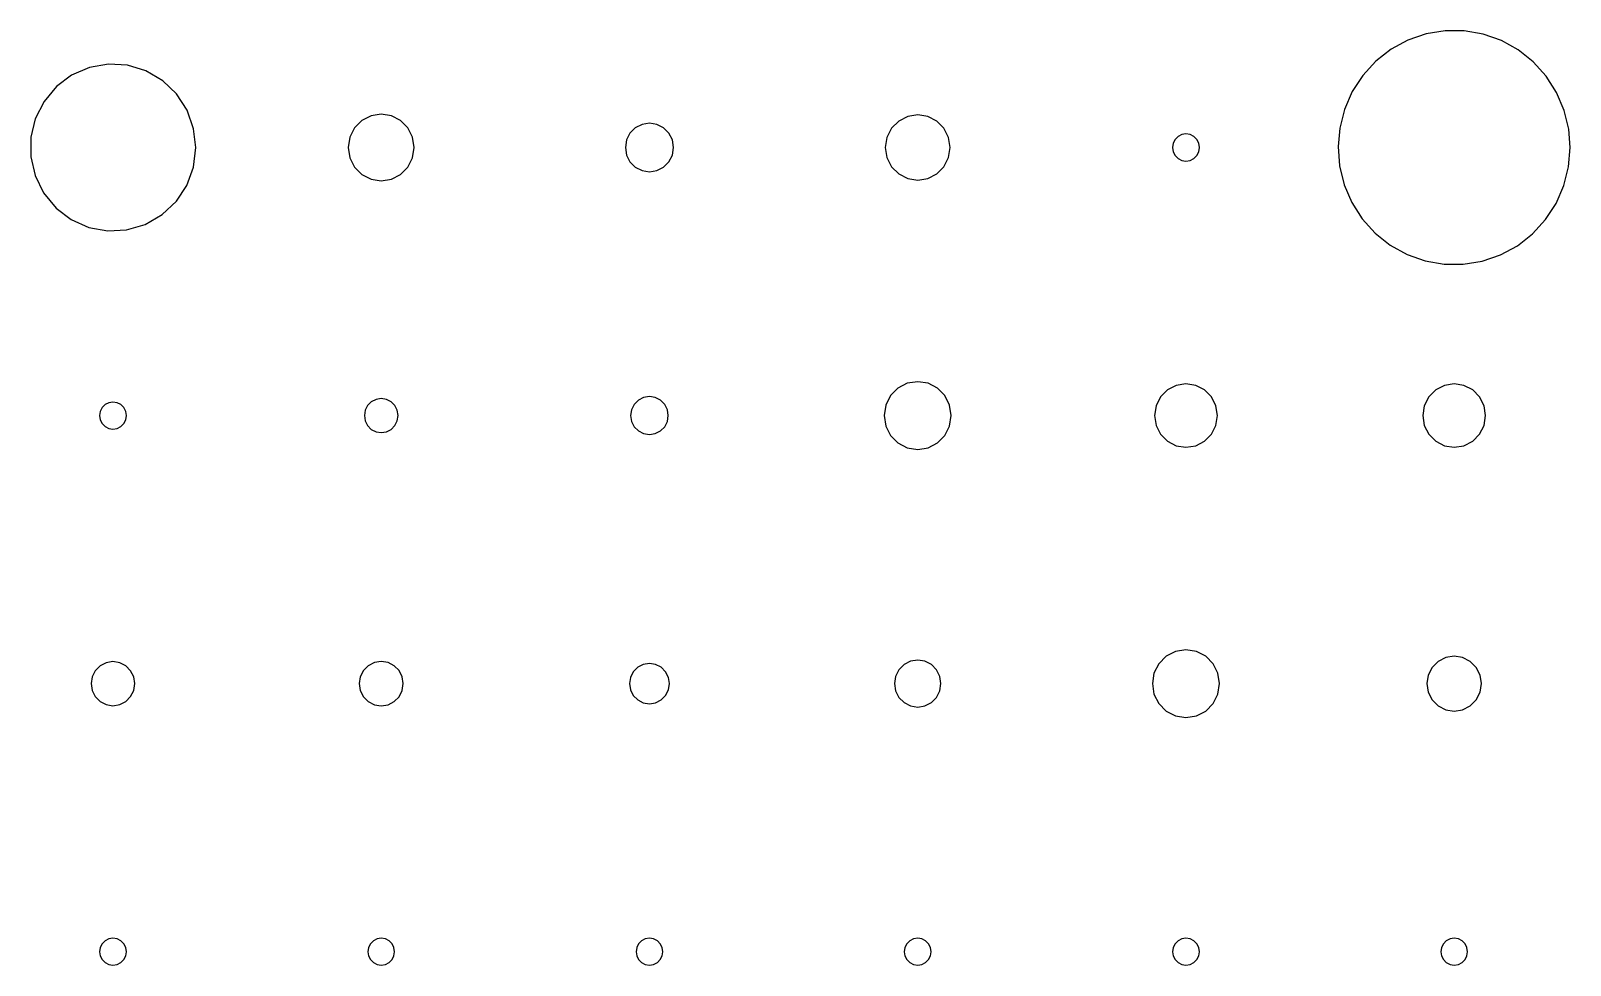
# Model space of a CAD drawing. Header units: metres. Extents: x -552 to 545, y -386 to 330.
# Drawn here: x 257.7 to 544.6, y 11.5 to 185.8 of the extents above; entities that cross this region are included whole.
import ezdxf

# ---------------------------------------------------------------- set-up
doc = ezdxf.new("R2010")
doc.units = ezdxf.units.M

msp = doc.modelspace()

# ---------------------------------------------------------------- linework, layer by layer
for p, q in [((514.37646, 184.031, -668.5716), (511.22144, 182.31879, -668.5716)), ((517.76807, 185.19385, -668.5716), (514.37646, 184.031, -668.5716)), ((521.3032, 185.77533, -668.5716), (517.76807, 185.19385, -668.5716)), ((524.8849, 185.75952, -668.5716), (521.3032, 185.77533, -668.5716)), ((528.4148, 185.14691, -668.5716), (524.8849, 185.75952, -668.5716)), ((531.79626, 183.95428, -668.5716), (528.4148, 185.14691, -668.5716)), ((534.9364, 182.2143, -668.5716), (531.79626, 183.95428, -668.5716)), ((511.22144, 182.31879, -668.5716), (508.3894, 180.10413, -668.5716)), ((537.74915, 179.97473, -668.5716), (534.9364, 182.2143, -668.5716)), ((268.6198, 178.93512, -668.5716), (265.28882, 177.48969, -668.5716)), ((272.19287, 179.55518, -668.5716), (268.6198, 178.93512, -668.5716)), ((275.67804, 179.3399, -668.5716), (272.19287, 179.55518, -668.5716)), ((279.14966, 178.2846, -668.5716), (275.67804, 179.3399, -668.5716)), ((282.28137, 176.44, -668.5716), (279.14966, 178.2846, -668.5716)), ((508.3894, 180.10413, -668.5716), (505.95813, 177.4477, -668.5716)), ((540.15735, 177.297, -668.5716), (537.74915, 179.97473, -668.5716)), ((262.482, 175.39197, -668.5716), (260.13953, 172.59729, -668.5716)), ((265.28882, 177.48969, -668.5716), (262.482, 175.39197, -668.5716)), ((284.8142, 174.01239, -668.5716), (282.28137, 176.44, -668.5716)), ((505.95813, 177.4477, -668.5716), (503.9944, 174.42242, -668.5716)), ((542.095, 174.25452, -668.5716), (540.15735, 177.297, -668.5716)), ((260.13953, 172.59729, -668.5716), (258.50775, 169.32751, -668.5716)), ((286.80194, 170.9502, -668.5716), (284.8142, 174.01239, -668.5716)), ((503.9944, 174.42242, -668.5716), (502.55188, 171.11127, -668.5716)), ((543.5088, 170.93079, -668.5716), (542.095, 174.25452, -668.5716)), ((258.50775, 169.32751, -668.5716), (257.69263, 165.89832, -668.5716)), ((288.02704, 167.50397, -668.5716), (286.80194, 170.9502, -668.5716)), ((321.1046, 169.89185, -668.5716), (319.3947, 169.0119, -668.5716)), ((323, 170.195, -668.5716), (321.1046, 169.89185, -668.5716)), ((324.8954, 169.89185, -668.5716), (323, 170.195, -668.5716)), ((326.6053, 169.0119, -668.5716), (324.8954, 169.89185, -668.5716)), ((421.13397, 169.80042, -668.5716), (419.45068, 168.93408, -668.5716)), ((423, 170.09888, -668.5716), (421.13397, 169.80042, -668.5716)), ((424.86603, 169.80042, -668.5716), (423, 170.09888, -668.5716)), ((426.54932, 168.93408, -668.5716), (424.86603, 169.80042, -668.5716)), ((502.55188, 171.11127, -668.5716), (501.67017, 167.6051, -668.5716)), ((544.3601, 167.41693, -668.5716), (543.5088, 170.93079, -668.5716)), ((288.4223, 164, -668.5716), (288.02704, 167.50397, -668.5716)), ((318.03772, 167.64136, -668.5716), (317.1665, 165.91437, -668.5716)), ((319.3947, 169.0119, -668.5716), (318.03772, 167.64136, -668.5716)), ((327.96228, 167.64136, -668.5716), (326.6053, 169.0119, -668.5716)), ((328.8335, 165.91437, -668.5716), (327.96228, 167.64136, -668.5716)), ((369.36237, 166.66931, -668.5716), (368.7237, 165.40338, -668.5716)), ((370.35712, 167.67401, -668.5716), (369.36237, 166.66931, -668.5716)), ((371.61053, 168.31909, -668.5716), (370.35712, 167.67401, -668.5716)), ((373, 168.54132, -668.5716), (371.61053, 168.31909, -668.5716)), ((374.38947, 168.31909, -668.5716), (373, 168.54132, -668.5716)), ((375.64288, 167.67401, -668.5716), (374.38947, 168.31909, -668.5716)), ((376.63763, 166.66931, -668.5716), (375.64288, 167.67401, -668.5716)), ((377.2763, 165.40338, -668.5716), (376.63763, 166.66931, -668.5716)), ((418.11475, 167.58484, -668.5716), (417.25702, 165.88464, -668.5716)), ((419.45068, 168.93408, -668.5716), (418.11475, 167.58484, -668.5716)), ((427.88525, 167.58484, -668.5716), (426.54932, 168.93408, -668.5716)), ((428.74298, 165.88464, -668.5716), (427.88525, 167.58484, -668.5716)), ((473, 166.52502, -668.5716), (472.22742, 166.40143, -668.5716)), ((473.77258, 166.40143, -668.5716), (473, 166.52502, -668.5716)), ((501.67017, 167.6051, -668.5716), (501.3744, 164.19061, -668.5716)), ((544.62634, 164, -668.5716), (544.3601, 167.41693, -668.5716)), ((257.69263, 165.89832, -668.5716), (257.67682, 162.2367, -668.5716)), ((287.99622, 160.36371, -668.5716), (288.4223, 164, -668.5716)), ((317.1665, 165.91437, -668.5716), (316.86633, 164, -668.5716)), ((316.86633, 164, -668.5716), (317.1665, 162.08563, -668.5716)), ((329.13367, 164, -668.5716), (328.8335, 165.91437, -668.5716)), ((328.8335, 162.08563, -668.5716), (329.13367, 164, -668.5716)), ((368.7237, 165.40338, -668.5716), (368.5036, 164, -668.5716)), ((368.5036, 164, -668.5716), (368.7237, 162.59662, -668.5716)), ((377.4964, 164, -668.5716), (377.2763, 165.40338, -668.5716)), ((377.2763, 162.59662, -668.5716), (377.4964, 164, -668.5716)), ((417.25702, 165.88464, -668.5716), (416.9615, 164, -668.5716)), ((416.9615, 164, -668.5716), (417.25702, 162.11536, -668.5716)), ((429.0385, 164, -668.5716), (428.74298, 165.88464, -668.5716)), ((428.74298, 162.11536, -668.5716), (429.0385, 164, -668.5716)), ((470.62238, 164.78027, -668.5716), (470.5, 164, -668.5716)), ((470.5, 164, -668.5716), (470.62238, 163.21973, -668.5716)), ((470.97748, 165.48413, -668.5716), (470.62238, 164.78027, -668.5716)), ((471.53052, 166.04279, -668.5716), (470.97748, 165.48413, -668.5716)), ((472.22742, 166.40143, -668.5716), (471.53052, 166.04279, -668.5716)), ((474.46948, 166.04279, -668.5716), (473.77258, 166.40143, -668.5716)), ((475.02258, 165.48413, -668.5716), (474.46948, 166.04279, -668.5716)), ((475.3777, 164.78027, -668.5716), (475.02258, 165.48413, -668.5716)), ((475.5, 164, -668.5716), (475.3777, 164.78027, -668.5716)), ((475.3777, 163.21973, -668.5716), (475.5, 164, -668.5716)), ((501.3744, 164.19061, -668.5716), (501.6399, 160.58307, -668.5716)), ((544.32983, 160.3949, -668.5716), (544.62634, 164, -668.5716)), ((257.67682, 162.2367, -668.5716), (258.46228, 158.80042, -668.5716)), ((317.1665, 162.08563, -668.5716), (318.03772, 160.35864, -668.5716)), ((327.96228, 160.35864, -668.5716), (328.8335, 162.08563, -668.5716)), ((368.7237, 162.59662, -668.5716), (369.36237, 161.33069, -668.5716)), ((369.36237, 161.33069, -668.5716), (370.35712, 160.32599, -668.5716)), ((375.64288, 160.32599, -668.5716), (376.63763, 161.33069, -668.5716)), ((376.63763, 161.33069, -668.5716), (377.2763, 162.59662, -668.5716)), ((417.25702, 162.11536, -668.5716), (418.11475, 160.41516, -668.5716)), ((427.88525, 160.41516, -668.5716), (428.74298, 162.11536, -668.5716)), ((470.62238, 163.21973, -668.5716), (470.97748, 162.51587, -668.5716)), ((470.97748, 162.51587, -668.5716), (471.53052, 161.95721, -668.5716)), ((471.53052, 161.95721, -668.5716), (472.22742, 161.59857, -668.5716)), ((472.22742, 161.59857, -668.5716), (473, 161.47498, -668.5716)), ((473, 161.47498, -668.5716), (473.77258, 161.59857, -668.5716)), ((473.77258, 161.59857, -668.5716), (474.46948, 161.95721, -668.5716)), ((474.46948, 161.95721, -668.5716), (475.02258, 162.51587, -668.5716)), ((475.02258, 162.51587, -668.5716), (475.3777, 163.21973, -668.5716)), ((258.46228, 158.80042, -668.5716), (260.06573, 155.51642, -668.5716)), ((286.7414, 156.9284, -668.5716), (287.99622, 160.36371, -668.5716)), ((318.03772, 160.35864, -668.5716), (319.3947, 158.9881, -668.5716)), ((319.3947, 158.9881, -668.5716), (321.1046, 158.10815, -668.5716)), ((321.1046, 158.10815, -668.5716), (323, 157.805, -668.5716)), ((323, 157.805, -668.5716), (324.8954, 158.10815, -668.5716)), ((324.8954, 158.10815, -668.5716), (326.6053, 158.9881, -668.5716)), ((326.6053, 158.9881, -668.5716), (327.96228, 160.35864, -668.5716)), ((370.35712, 160.32599, -668.5716), (371.61053, 159.68091, -668.5716)), ((371.61053, 159.68091, -668.5716), (373, 159.45868, -668.5716)), ((373, 159.45868, -668.5716), (374.38947, 159.68091, -668.5716)), ((374.38947, 159.68091, -668.5716), (375.64288, 160.32599, -668.5716)), ((418.11475, 160.41516, -668.5716), (419.45068, 159.06592, -668.5716)), ((419.45068, 159.06592, -668.5716), (421.13397, 158.19958, -668.5716)), ((421.13397, 158.19958, -668.5716), (423, 157.90112, -668.5716)), ((423, 157.90112, -668.5716), (424.86603, 158.19958, -668.5716)), ((424.86603, 158.19958, -668.5716), (426.54932, 159.06592, -668.5716)), ((426.54932, 159.06592, -668.5716), (427.88525, 160.41516, -668.5716)), ((501.6399, 160.58307, -668.5716), (502.4912, 157.06921, -668.5716)), ((543.4481, 156.88873, -668.5716), (544.32983, 160.3949, -668.5716)), ((260.06573, 155.51642, -668.5716), (262.38397, 152.70117, -668.5716)), ((284.8142, 153.98761, -668.5716), (286.7414, 156.9284, -668.5716)), ((502.4912, 157.06921, -668.5716), (503.90503, 153.74548, -668.5716)), ((542.0056, 153.57758, -668.5716), (543.4481, 156.88873, -668.5716)), ((262.38397, 152.70117, -668.5716), (265.1726, 150.5788, -668.5716)), ((282.17352, 151.4787, -668.5716), (284.8142, 153.98761, -668.5716)), ((503.90503, 153.74548, -668.5716), (505.84265, 150.703, -668.5716)), ((540.0419, 150.5523, -668.5716), (542.0056, 153.57758, -668.5716)), ((265.1726, 150.5788, -668.5716), (268.49097, 149.10406, -668.5716)), ((275.5454, 148.63708, -668.5716), (279.026, 149.66168, -668.5716)), ((279.026, 149.66168, -668.5716), (282.17352, 151.4787, -668.5716)), ((505.84265, 150.703, -668.5716), (508.25085, 148.02527, -668.5716)), ((537.6106, 147.89587, -668.5716), (540.0419, 150.5523, -668.5716)), ((268.49097, 149.10406, -668.5716), (272.05847, 148.45251, -668.5716)), ((272.05847, 148.45251, -668.5716), (275.5454, 148.63708, -668.5716)), ((508.25085, 148.02527, -668.5716), (511.0636, 145.7857, -668.5716)), ((534.77856, 145.68121, -668.5716), (537.6106, 147.89587, -668.5716)), ((511.0636, 145.7857, -668.5716), (514.20374, 144.04572, -668.5716)), ((514.20374, 144.04572, -668.5716), (517.5852, 142.85309, -668.5716)), ((528.23193, 142.80615, -668.5716), (531.62354, 143.969, -668.5716)), ((531.62354, 143.969, -668.5716), (534.77856, 145.68121, -668.5716)), ((517.5852, 142.85309, -668.5716), (521.1151, 142.24048, -668.5716)), ((521.1151, 142.24048, -668.5716), (524.6968, 142.22467, -668.5716)), ((524.6968, 142.22467, -668.5716), (528.23193, 142.80615, -668.5716)), ((417.935, 117.716736, -668.5716), (417.04572, 115.95401, -668.5716)), ((419.32007, 119.11566, -668.5716), (417.935, 117.716736, -668.5716)), ((421.0653, 120.013824, -668.5716), (419.32007, 119.11566, -668.5716)), ((423, 120.3233, -668.5716), (421.0653, 120.013824, -668.5716)), ((424.9347, 120.013824, -668.5716), (423, 120.3233, -668.5716)), ((426.67993, 119.11566, -668.5716), (424.9347, 120.013824, -668.5716)), ((428.065, 117.716736, -668.5716), (426.67993, 119.11566, -668.5716)), ((428.95428, 115.95401, -668.5716), (428.065, 117.716736, -668.5716)), ((469.55267, 118.79224, -668.5716), (468.2552, 117.48178, -668.5716)), ((471.18762, 119.63364, -668.5716), (469.55267, 118.79224, -668.5716)), ((473, 119.92355, -668.5716), (471.18762, 119.63364, -668.5716)), ((474.81238, 119.63364, -668.5716), (473, 119.92355, -668.5716)), ((476.44727, 118.79224, -668.5716), (474.81238, 119.63364, -668.5716)), ((477.74475, 117.48178, -668.5716), (476.44727, 118.79224, -668.5716)), ((519.55493, 118.789185, -668.5716), (518.2582, 117.47955, -668.5716)), ((521.18884, 119.630005, -668.5716), (519.55493, 118.789185, -668.5716)), ((523, 119.91974, -668.5716), (521.18884, 119.630005, -668.5716)), ((524.81116, 119.630005, -668.5716), (523, 119.91974, -668.5716)), ((526.44507, 118.789185, -668.5716), (524.81116, 119.630005, -668.5716)), ((527.7418, 117.47955, -668.5716), (526.44507, 118.789185, -668.5716)), ((270.62238, 114.78027, -668.5716), (270.5, 114, -668.5716)), ((270.97748, 115.48416, -668.5716), (270.62238, 114.78027, -668.5716)), ((271.53052, 116.042755, -668.5716), (270.97748, 115.48416, -668.5716)), ((272.22748, 116.40143, -668.5716), (271.53052, 116.042755, -668.5716)), ((273, 116.524994, -668.5716), (272.22748, 116.40143, -668.5716)), ((273.77252, 116.40143, -668.5716), (273, 116.524994, -668.5716)), ((274.46948, 116.042755, -668.5716), (273.77252, 116.40143, -668.5716)), ((275.02252, 115.48416, -668.5716), (274.46948, 116.042755, -668.5716)), ((275.37762, 114.78027, -668.5716), (275.02252, 115.48416, -668.5716)), ((275.5, 114, -668.5716), (275.37762, 114.78027, -668.5716)), ((320.0083, 114.98178, -668.5716), (319.85437, 114, -668.5716)), ((320.45514, 115.86746, -668.5716), (320.0083, 114.98178, -668.5716)), ((321.15106, 116.57034, -668.5716), (320.45514, 115.86746, -668.5716)), ((322.02795, 117.02161, -668.5716), (321.15106, 116.57034, -668.5716)), ((323, 117.17709, -668.5716), (322.02795, 117.02161, -668.5716)), ((323.97205, 117.02161, -668.5716), (323, 117.17709, -668.5716)), ((324.84894, 116.57034, -668.5716), (323.97205, 117.02161, -668.5716)), ((325.54486, 115.86746, -668.5716), (324.84894, 116.57034, -668.5716)), ((325.9917, 114.98178, -668.5716), (325.54486, 115.86746, -668.5716)), ((326.14563, 114, -668.5716), (325.9917, 114.98178, -668.5716)), ((369.65845, 115.09659, -668.5716), (369.4865, 114, -668.5716)), ((370.15753, 116.085846, -668.5716), (369.65845, 115.09659, -668.5716)), ((370.9348, 116.87091, -668.5716), (370.15753, 116.085846, -668.5716)), ((371.91425, 117.37494, -668.5716), (370.9348, 116.87091, -668.5716)), ((373, 117.548645, -668.5716), (371.91425, 117.37494, -668.5716)), ((374.08575, 117.37494, -668.5716), (373, 117.548645, -668.5716)), ((375.0652, 116.87091, -668.5716), (374.08575, 117.37494, -668.5716)), ((375.84247, 116.085846, -668.5716), (375.0652, 116.87091, -668.5716)), ((376.34155, 115.09659, -668.5716), (375.84247, 116.085846, -668.5716)), ((376.5135, 114, -668.5716), (376.34155, 115.09659, -668.5716)), ((417.04572, 115.95401, -668.5716), (416.73932, 114, -668.5716)), ((429.26068, 114, -668.5716), (428.95428, 115.95401, -668.5716)), ((467.42218, 115.830475, -668.5716), (467.13513, 114, -668.5716)), ((468.2552, 117.48178, -668.5716), (467.42218, 115.830475, -668.5716)), ((478.57788, 115.830475, -668.5716), (477.74475, 117.48178, -668.5716)), ((478.86487, 114, -668.5716), (478.57788, 115.830475, -668.5716)), ((517.4258, 115.829315, -668.5716), (517.1389, 114, -668.5716)), ((518.2582, 117.47955, -668.5716), (517.4258, 115.829315, -668.5716)), ((528.5742, 115.829315, -668.5716), (527.7418, 117.47955, -668.5716)), ((528.8611, 114, -668.5716), (528.5742, 115.829315, -668.5716)), ((270.5, 114, -668.5716), (270.62238, 113.21973, -668.5716)), ((270.62238, 113.21973, -668.5716), (270.97748, 112.51584, -668.5716)), ((270.97748, 112.51584, -668.5716), (271.53052, 111.957245, -668.5716)), ((271.53052, 111.957245, -668.5716), (272.22748, 111.59857, -668.5716)), ((273.77252, 111.59857, -668.5716), (274.46948, 111.957245, -668.5716)), ((274.46948, 111.957245, -668.5716), (275.02252, 112.51584, -668.5716)), ((275.02252, 112.51584, -668.5716), (275.37762, 113.21973, -668.5716)), ((275.37762, 113.21973, -668.5716), (275.5, 114, -668.5716)), ((319.85437, 114, -668.5716), (320.0083, 113.01822, -668.5716)), ((320.0083, 113.01822, -668.5716), (320.45514, 112.13254, -668.5716)), ((320.45514, 112.13254, -668.5716), (321.15106, 111.42966, -668.5716)), ((324.84894, 111.42966, -668.5716), (325.54486, 112.13254, -668.5716)), ((325.54486, 112.13254, -668.5716), (325.9917, 113.01822, -668.5716)), ((325.9917, 113.01822, -668.5716), (326.14563, 114, -668.5716)), ((369.4865, 114, -668.5716), (369.65845, 112.90341, -668.5716)), ((369.65845, 112.90341, -668.5716), (370.15753, 111.914154, -668.5716)), ((370.15753, 111.914154, -668.5716), (370.9348, 111.12909, -668.5716)), ((375.0652, 111.12909, -668.5716), (375.84247, 111.914154, -668.5716)), ((375.84247, 111.914154, -668.5716), (376.34155, 112.90341, -668.5716)), ((376.34155, 112.90341, -668.5716), (376.5135, 114, -668.5716)), ((416.73932, 114, -668.5716), (417.04572, 112.04599, -668.5716)), ((417.04572, 112.04599, -668.5716), (417.935, 110.283264, -668.5716)), ((428.065, 110.283264, -668.5716), (428.95428, 112.04599, -668.5716)), ((428.95428, 112.04599, -668.5716), (429.26068, 114, -668.5716)), ((467.13513, 114, -668.5716), (467.42218, 112.169525, -668.5716)), ((467.42218, 112.169525, -668.5716), (468.2552, 110.51822, -668.5716)), ((477.74475, 110.51822, -668.5716), (478.57788, 112.169525, -668.5716)), ((478.57788, 112.169525, -668.5716), (478.86487, 114, -668.5716)), ((517.1389, 114, -668.5716), (517.4258, 112.170685, -668.5716)), ((517.4258, 112.170685, -668.5716), (518.2582, 110.52045, -668.5716)), ((527.7418, 110.52045, -668.5716), (528.5742, 112.170685, -668.5716)), ((528.5742, 112.170685, -668.5716), (528.8611, 114, -668.5716)), ((272.22748, 111.59857, -668.5716), (273, 111.475006, -668.5716)), ((273, 111.475006, -668.5716), (273.77252, 111.59857, -668.5716)), ((321.15106, 111.42966, -668.5716), (322.02795, 110.97839, -668.5716)), ((322.02795, 110.97839, -668.5716), (323, 110.82291, -668.5716)), ((323, 110.82291, -668.5716), (323.97205, 110.97839, -668.5716)), ((323.97205, 110.97839, -668.5716), (324.84894, 111.42966, -668.5716)), ((370.9348, 111.12909, -668.5716), (371.91425, 110.62506, -668.5716)), ((371.91425, 110.62506, -668.5716), (373, 110.451355, -668.5716)), ((373, 110.451355, -668.5716), (374.08575, 110.62506, -668.5716)), ((374.08575, 110.62506, -668.5716), (375.0652, 111.12909, -668.5716)), ((417.935, 110.283264, -668.5716), (419.32007, 108.88434, -668.5716)), ((426.67993, 108.88434, -668.5716), (428.065, 110.283264, -668.5716)), ((468.2552, 110.51822, -668.5716), (469.55267, 109.20776, -668.5716)), ((469.55267, 109.20776, -668.5716), (471.18762, 108.36636, -668.5716)), ((474.81238, 108.36636, -668.5716), (476.44727, 109.20776, -668.5716)), ((476.44727, 109.20776, -668.5716), (477.74475, 110.51822, -668.5716)), ((518.2582, 110.52045, -668.5716), (519.55493, 109.210815, -668.5716)), ((519.55493, 109.210815, -668.5716), (521.18884, 108.369995, -668.5716)), ((524.81116, 108.369995, -668.5716), (526.44507, 109.210815, -668.5716)), ((526.44507, 109.210815, -668.5716), (527.7418, 110.52045, -668.5716)), ((419.32007, 108.88434, -668.5716), (421.0653, 107.986176, -668.5716)), ((421.0653, 107.986176, -668.5716), (423, 107.6767, -668.5716)), ((423, 107.6767, -668.5716), (424.9347, 107.986176, -668.5716)), ((424.9347, 107.986176, -668.5716), (426.67993, 108.88434, -668.5716)), ((471.18762, 108.36636, -668.5716), (473, 108.07645, -668.5716)), ((473, 108.07645, -668.5716), (474.81238, 108.36636, -668.5716)), ((521.18884, 108.369995, -668.5716), (523, 108.08026, -668.5716)), ((523, 108.08026, -668.5716), (524.81116, 108.369995, -668.5716)), ((469.31818, 69.11832, -668.5716), (467.93237, 67.71866, -668.5716)), ((471.06433, 70.01694, -668.5716), (469.31818, 69.11832, -668.5716)), ((473, 70.32657, -668.5716), (471.06433, 70.01694, -668.5716)), ((474.93567, 70.01694, -668.5716), (473, 70.32657, -668.5716)), ((476.6819, 69.11832, -668.5716), (474.93567, 70.01694, -668.5716)), ((478.06763, 67.71866, -668.5716), (476.6819, 69.11832, -668.5716)), ((521.4292, 68.8826, -668.5716), (520.0123, 68.15338, -668.5716)), ((523, 69.13385, -668.5716), (521.4292, 68.8826, -668.5716)), ((524.5708, 68.8826, -668.5716), (523, 69.13385, -668.5716)), ((525.9877, 68.15338, -668.5716), (524.5708, 68.8826, -668.5716)), ((269.70715, 66.41632, -668.5716), (269.12903, 65.270355, -668.5716)), ((270.6076, 67.325806, -668.5716), (269.70715, 66.41632, -668.5716)), ((271.74225, 67.9097, -668.5716), (270.6076, 67.325806, -668.5716)), ((273, 68.1109, -668.5716), (271.74225, 67.9097, -668.5716)), ((274.25775, 67.9097, -668.5716), (273, 68.1109, -668.5716)), ((275.3924, 67.325806, -668.5716), (274.25775, 67.9097, -668.5716)), ((276.29285, 66.41632, -668.5716), (275.3924, 67.325806, -668.5716)), ((276.87097, 65.270355, -668.5716), (276.29285, 66.41632, -668.5716)), ((319.68567, 66.4321, -668.5716), (319.10376, 65.278625, -668.5716)), ((320.59198, 67.34747, -668.5716), (319.68567, 66.4321, -668.5716)), ((321.734, 67.93518, -668.5716), (320.59198, 67.34747, -668.5716)), ((323, 68.137695, -668.5716), (321.734, 67.93518, -668.5716)), ((324.266, 67.93518, -668.5716), (323, 68.137695, -668.5716)), ((325.40802, 67.34747, -668.5716), (324.266, 67.93518, -668.5716)), ((326.31433, 66.4321, -668.5716), (325.40802, 67.34747, -668.5716)), ((326.89624, 65.278625, -668.5716), (326.31433, 66.4321, -668.5716)), ((369.98804, 66.210175, -668.5716), (369.45923, 65.16196, -668.5716)), ((370.8117, 67.04205, -668.5716), (369.98804, 66.210175, -668.5716)), ((371.84955, 67.57614, -668.5716), (370.8117, 67.04205, -668.5716)), ((373, 67.76019, -668.5716), (371.84955, 67.57614, -668.5716)), ((374.15045, 67.57614, -668.5716), (373, 67.76019, -668.5716)), ((375.1883, 67.04205, -668.5716), (374.15045, 67.57614, -668.5716)), ((376.01196, 66.210175, -668.5716), (375.1883, 67.04205, -668.5716)), ((376.54077, 65.16196, -668.5716), (376.01196, 66.210175, -668.5716)), ((419.49268, 66.5737, -668.5716), (418.8769, 65.35309, -668.5716)), ((420.45178, 67.54242, -668.5716), (419.49268, 66.5737, -668.5716)), ((421.66034, 68.16434, -668.5716), (420.45178, 67.54242, -668.5716)), ((423, 68.37866, -668.5716), (421.66034, 68.16434, -668.5716)), ((424.33966, 68.16434, -668.5716), (423, 68.37866, -668.5716)), ((425.54822, 67.54242, -668.5716), (424.33966, 68.16434, -668.5716)), ((426.50732, 66.5737, -668.5716), (425.54822, 67.54242, -668.5716)), ((427.1231, 65.35309, -668.5716), (426.50732, 66.5737, -668.5716)), ((467.93237, 67.71866, -668.5716), (467.04266, 65.95502, -668.5716)), ((478.9574, 65.95502, -668.5716), (478.06763, 67.71866, -668.5716)), ((518.8877, 67.01761, -668.5716), (518.1658, 65.58646, -668.5716)), ((520.0123, 68.15338, -668.5716), (518.8877, 67.01761, -668.5716)), ((527.1123, 67.01761, -668.5716), (525.9877, 68.15338, -668.5716)), ((527.8342, 65.58646, -668.5716), (527.1123, 67.01761, -668.5716)), ((269.12903, 65.270355, -668.5716), (268.9298, 64, -668.5716)), ((268.9298, 64, -668.5716), (269.12903, 62.729645, -668.5716)), ((277.0702, 64, -668.5716), (276.87097, 65.270355, -668.5716)), ((276.87097, 62.729645, -668.5716), (277.0702, 64, -668.5716)), ((319.10376, 65.278625, -668.5716), (318.90326, 64, -668.5716)), ((318.90326, 64, -668.5716), (319.10376, 62.721375, -668.5716)), ((327.09674, 64, -668.5716), (326.89624, 65.278625, -668.5716)), ((326.89624, 62.721375, -668.5716), (327.09674, 64, -668.5716)), ((369.45923, 65.16196, -668.5716), (369.27704, 64, -668.5716)), ((369.27704, 64, -668.5716), (369.45923, 62.838043, -668.5716)), ((376.72296, 64, -668.5716), (376.54077, 65.16196, -668.5716)), ((376.54077, 62.838043, -668.5716), (376.72296, 64, -668.5716)), ((418.8769, 65.35309, -668.5716), (418.66467, 64, -668.5716)), ((418.66467, 64, -668.5716), (418.8769, 62.64691, -668.5716)), ((427.33533, 64, -668.5716), (427.1231, 65.35309, -668.5716)), ((427.1231, 62.64691, -668.5716), (427.33533, 64, -668.5716)), ((467.04266, 65.95502, -668.5716), (466.73608, 64, -668.5716)), ((466.73608, 64, -668.5716), (467.04266, 62.044983, -668.5716)), ((479.26392, 64, -668.5716), (478.9574, 65.95502, -668.5716)), ((478.9574, 62.044983, -668.5716), (479.26392, 64, -668.5716)), ((518.1658, 65.58646, -668.5716), (517.917, 64, -668.5716)), ((517.917, 64, -668.5716), (518.1658, 62.413544, -668.5716)), ((528.083, 64, -668.5716), (527.8342, 65.58646, -668.5716)), ((527.8342, 62.413544, -668.5716), (528.083, 64, -668.5716)), ((269.12903, 62.729645, -668.5716), (269.70715, 61.58368, -668.5716)), ((269.70715, 61.58368, -668.5716), (270.6076, 60.674194, -668.5716)), ((270.6076, 60.674194, -668.5716), (271.74225, 60.0903, -668.5716)), ((274.25775, 60.0903, -668.5716), (275.3924, 60.674194, -668.5716)), ((275.3924, 60.674194, -668.5716), (276.29285, 61.58368, -668.5716)), ((276.29285, 61.58368, -668.5716), (276.87097, 62.729645, -668.5716)), ((319.10376, 62.721375, -668.5716), (319.68567, 61.5679, -668.5716)), ((319.68567, 61.5679, -668.5716), (320.59198, 60.652527, -668.5716)), ((320.59198, 60.652527, -668.5716), (321.734, 60.06482, -668.5716)), ((324.266, 60.06482, -668.5716), (325.40802, 60.652527, -668.5716)), ((325.40802, 60.652527, -668.5716), (326.31433, 61.5679, -668.5716)), ((326.31433, 61.5679, -668.5716), (326.89624, 62.721375, -668.5716)), ((369.45923, 62.838043, -668.5716), (369.98804, 61.789825, -668.5716)), ((369.98804, 61.789825, -668.5716), (370.8117, 60.957947, -668.5716)), ((370.8117, 60.957947, -668.5716), (371.84955, 60.42386, -668.5716)), ((371.84955, 60.42386, -668.5716), (373, 60.239807, -668.5716)), ((373, 60.239807, -668.5716), (374.15045, 60.42386, -668.5716)), ((374.15045, 60.42386, -668.5716), (375.1883, 60.957947, -668.5716)), ((375.1883, 60.957947, -668.5716), (376.01196, 61.789825, -668.5716)), ((376.01196, 61.789825, -668.5716), (376.54077, 62.838043, -668.5716)), ((418.8769, 62.64691, -668.5716), (419.49268, 61.4263, -668.5716)), ((419.49268, 61.4263, -668.5716), (420.45178, 60.45761, -668.5716)), ((420.45178, 60.45761, -668.5716), (421.66034, 59.835663, -668.5716)), ((424.33966, 59.835663, -668.5716), (425.54822, 60.45758, -668.5716)), ((425.54822, 60.45758, -668.5716), (426.50732, 61.4263, -668.5716)), ((426.50732, 61.4263, -668.5716), (427.1231, 62.64691, -668.5716)), ((467.04266, 62.044983, -668.5716), (467.93237, 60.28134, -668.5716)), ((467.93237, 60.28134, -668.5716), (469.31818, 58.881714, -668.5716)), ((476.6819, 58.881683, -668.5716), (478.06763, 60.28134, -668.5716)), ((478.06763, 60.28134, -668.5716), (478.9574, 62.044983, -668.5716)), ((518.1658, 62.413544, -668.5716), (518.8877, 60.98239, -668.5716)), ((518.8877, 60.98239, -668.5716), (520.0123, 59.84662, -668.5716)), ((525.9877, 59.84662, -668.5716), (527.1123, 60.98239, -668.5716)), ((527.1123, 60.98239, -668.5716), (527.8342, 62.413544, -668.5716)), ((271.74225, 60.0903, -668.5716), (273, 59.8891, -668.5716)), ((273, 59.8891, -668.5716), (274.25775, 60.0903, -668.5716)), ((321.734, 60.06482, -668.5716), (323, 59.862305, -668.5716)), ((323, 59.862305, -668.5716), (324.266, 60.06482, -668.5716)), ((421.66034, 59.835663, -668.5716), (423, 59.621338, -668.5716)), ((423, 59.621338, -668.5716), (424.33966, 59.835663, -668.5716)), ((469.31818, 58.881714, -668.5716), (471.06433, 57.983063, -668.5716)), ((471.06433, 57.983063, -668.5716), (473, 57.67343, -668.5716)), ((473, 57.67343, -668.5716), (474.93567, 57.983063, -668.5716)), ((474.93567, 57.983063, -668.5716), (476.6819, 58.881683, -668.5716)), ((520.0123, 59.84662, -668.5716), (521.4292, 59.1174, -668.5716)), ((521.4292, 59.1174, -668.5716), (523, 58.86615, -668.5716)), ((523, 58.86615, -668.5716), (524.5708, 59.1174, -668.5716)), ((524.5708, 59.1174, -668.5716), (525.9877, 59.84662, -668.5716)), ((270.62238, 14.780273, -668.5716), (270.5, 14, -668.5716)), ((270.97748, 15.484161, -668.5716), (270.62238, 14.780273, -668.5716)), ((271.53052, 16.042755, -668.5716), (270.97748, 15.484161, -668.5716)), ((272.22748, 16.401428, -668.5716), (271.53052, 16.042755, -668.5716)), ((273, 16.524994, -668.5716), (272.22748, 16.401428, -668.5716)), ((273.77252, 16.401428, -668.5716), (273, 16.524994, -668.5716)), ((274.46948, 16.042755, -668.5716), (273.77252, 16.401428, -668.5716)), ((275.02252, 15.484161, -668.5716), (274.46948, 16.042755, -668.5716)), ((275.37762, 14.780273, -668.5716), (275.02252, 15.484161, -668.5716)), ((275.5, 14, -668.5716), (275.37762, 14.780273, -668.5716)), ((320.62238, 14.780273, -668.5716), (320.5, 14, -668.5716)), ((320.97748, 15.484161, -668.5716), (320.62238, 14.780273, -668.5716)), ((321.53052, 16.042755, -668.5716), (320.97748, 15.484161, -668.5716)), ((322.22748, 16.401428, -668.5716), (321.53052, 16.042755, -668.5716)), ((323, 16.524994, -668.5716), (322.22748, 16.401428, -668.5716)), ((323.77252, 16.401428, -668.5716), (323, 16.524994, -668.5716)), ((324.46948, 16.042755, -668.5716), (323.77252, 16.401428, -668.5716)), ((325.02252, 15.484161, -668.5716), (324.46948, 16.042755, -668.5716)), ((325.37762, 14.780273, -668.5716), (325.02252, 15.484161, -668.5716)), ((325.5, 14, -668.5716), (325.37762, 14.780273, -668.5716)), ((370.62238, 14.780273, -668.5716), (370.5, 14, -668.5716)), ((370.97748, 15.484161, -668.5716), (370.62238, 14.780273, -668.5716)), ((371.53052, 16.042755, -668.5716), (370.97748, 15.484161, -668.5716)), ((372.22748, 16.401428, -668.5716), (371.53052, 16.042755, -668.5716)), ((373, 16.524994, -668.5716), (372.22748, 16.401428, -668.5716)), ((373.77252, 16.401428, -668.5716), (373, 16.524994, -668.5716)), ((374.46948, 16.042755, -668.5716), (373.77252, 16.401428, -668.5716)), ((375.02252, 15.484161, -668.5716), (374.46948, 16.042755, -668.5716)), ((375.37762, 14.780273, -668.5716), (375.02252, 15.484161, -668.5716)), ((375.5, 14, -668.5716), (375.37762, 14.780273, -668.5716)), ((420.62238, 14.780273, -668.5716), (420.5, 14, -668.5716)), ((420.97748, 15.484161, -668.5716), (420.62238, 14.780273, -668.5716)), ((421.53052, 16.042755, -668.5716), (420.97748, 15.484161, -668.5716)), ((422.22748, 16.401428, -668.5716), (421.53052, 16.042755, -668.5716)), ((423, 16.524994, -668.5716), (422.22748, 16.401428, -668.5716)), ((423.77252, 16.401428, -668.5716), (423, 16.524994, -668.5716)), ((424.46948, 16.042755, -668.5716), (423.77252, 16.401428, -668.5716)), ((425.02252, 15.484161, -668.5716), (424.46948, 16.042755, -668.5716)), ((425.37762, 14.780273, -668.5716), (425.02252, 15.484161, -668.5716)), ((425.5, 14, -668.5716), (425.37762, 14.780273, -668.5716)), ((470.62238, 14.780273, -668.5716), (470.5, 14, -668.5716)), ((470.97748, 15.484161, -668.5716), (470.62238, 14.780273, -668.5716)), ((471.53052, 16.042755, -668.5716), (470.97748, 15.484161, -668.5716)), ((472.22742, 16.401428, -668.5716), (471.53052, 16.042755, -668.5716)), ((473, 16.524994, -668.5716), (472.22742, 16.401428, -668.5716)), ((473.77258, 16.401428, -668.5716), (473, 16.524994, -668.5716)), ((474.46948, 16.042755, -668.5716), (473.77258, 16.401428, -668.5716)), ((475.02258, 15.484161, -668.5716), (474.46948, 16.042755, -668.5716)), ((475.3777, 14.780273, -668.5716), (475.02258, 15.484161, -668.5716)), ((475.5, 14, -668.5716), (475.3777, 14.780273, -668.5716)), ((520.6223, 14.780273, -668.5716), (520.5, 14, -668.5716)), ((520.9774, 15.484161, -668.5716), (520.6223, 14.780273, -668.5716)), ((521.5305, 16.042755, -668.5716), (520.9774, 15.484161, -668.5716)), ((522.2274, 16.401428, -668.5716), (521.5305, 16.042755, -668.5716)), ((523, 16.524994, -668.5716), (522.2274, 16.401428, -668.5716)), ((523.7726, 16.401428, -668.5716), (523, 16.524994, -668.5716)), ((524.4695, 16.042755, -668.5716), (523.7726, 16.401428, -668.5716)), ((525.0226, 15.484161, -668.5716), (524.4695, 16.042755, -668.5716)), ((525.3777, 14.780273, -668.5716), (525.0226, 15.484161, -668.5716)), ((525.5, 14, -668.5716), (525.3777, 14.780273, -668.5716)), ((270.5, 14, -668.5716), (270.62238, 13.219727, -668.5716)), ((270.62238, 13.219727, -668.5716), (270.97748, 12.515839, -668.5716)), ((270.97748, 12.515839, -668.5716), (271.53052, 11.957245, -668.5716)), ((271.53052, 11.957245, -668.5716), (272.22748, 11.598572, -668.5716)), ((272.22748, 11.598572, -668.5716), (273, 11.475006, -668.5716)), ((273, 11.475006, -668.5716), (273.77252, 11.598572, -668.5716)), ((273.77252, 11.598572, -668.5716), (274.46948, 11.957245, -668.5716)), ((274.46948, 11.957245, -668.5716), (275.02252, 12.515839, -668.5716)), ((275.02252, 12.515839, -668.5716), (275.37762, 13.219727, -668.5716)), ((275.37762, 13.219727, -668.5716), (275.5, 14, -668.5716)), ((320.5, 14, -668.5716), (320.62238, 13.219727, -668.5716)), ((320.62238, 13.219727, -668.5716), (320.97748, 12.515839, -668.5716)), ((320.97748, 12.515839, -668.5716), (321.53052, 11.957245, -668.5716)), ((321.53052, 11.957245, -668.5716), (322.22748, 11.598572, -668.5716)), ((322.22748, 11.598572, -668.5716), (323, 11.475006, -668.5716)), ((323, 11.475006, -668.5716), (323.77252, 11.598572, -668.5716)), ((323.77252, 11.598572, -668.5716), (324.46948, 11.957245, -668.5716)), ((324.46948, 11.957245, -668.5716), (325.02252, 12.515839, -668.5716)), ((325.02252, 12.515839, -668.5716), (325.37762, 13.219727, -668.5716)), ((325.37762, 13.219727, -668.5716), (325.5, 14, -668.5716)), ((370.5, 14, -668.5716), (370.62238, 13.219727, -668.5716)), ((370.62238, 13.219727, -668.5716), (370.97748, 12.515839, -668.5716)), ((370.97748, 12.515839, -668.5716), (371.53052, 11.957245, -668.5716)), ((371.53052, 11.957245, -668.5716), (372.22748, 11.598572, -668.5716)), ((372.22748, 11.598572, -668.5716), (373, 11.475006, -668.5716)), ((373, 11.475006, -668.5716), (373.77252, 11.598572, -668.5716)), ((373.77252, 11.598572, -668.5716), (374.46948, 11.957245, -668.5716)), ((374.46948, 11.957245, -668.5716), (375.02252, 12.515839, -668.5716)), ((375.02252, 12.515839, -668.5716), (375.37762, 13.219727, -668.5716)), ((375.37762, 13.219727, -668.5716), (375.5, 14, -668.5716)), ((420.5, 14, -668.5716), (420.62238, 13.219727, -668.5716)), ((420.62238, 13.219727, -668.5716), (420.97748, 12.515839, -668.5716)), ((420.97748, 12.515839, -668.5716), (421.53052, 11.957245, -668.5716)), ((421.53052, 11.957245, -668.5716), (422.22748, 11.598572, -668.5716)), ((422.22748, 11.598572, -668.5716), (423, 11.475006, -668.5716)), ((423, 11.475006, -668.5716), (423.77252, 11.598572, -668.5716)), ((423.77252, 11.598572, -668.5716), (424.46948, 11.957245, -668.5716)), ((424.46948, 11.957245, -668.5716), (425.02252, 12.515839, -668.5716)), ((425.02252, 12.515839, -668.5716), (425.37762, 13.219727, -668.5716)), ((425.37762, 13.219727, -668.5716), (425.5, 14, -668.5716)), ((470.5, 14, -668.5716), (470.62238, 13.219727, -668.5716)), ((470.62238, 13.219727, -668.5716), (470.97748, 12.515839, -668.5716)), ((470.97748, 12.515839, -668.5716), (471.53052, 11.957245, -668.5716)), ((471.53052, 11.957245, -668.5716), (472.22742, 11.598572, -668.5716)), ((472.22742, 11.598572, -668.5716), (473, 11.475006, -668.5716)), ((473, 11.475006, -668.5716), (473.77258, 11.598572, -668.5716)), ((473.77258, 11.598572, -668.5716), (474.46948, 11.957245, -668.5716)), ((474.46948, 11.957245, -668.5716), (475.02258, 12.515839, -668.5716)), ((475.02258, 12.515839, -668.5716), (475.3777, 13.219727, -668.5716)), ((475.3777, 13.219727, -668.5716), (475.5, 14, -668.5716)), ((520.5, 14, -668.5716), (520.6223, 13.219727, -668.5716)), ((520.6223, 13.219727, -668.5716), (520.9774, 12.515839, -668.5716)), ((520.9774, 12.515839, -668.5716), (521.5305, 11.957245, -668.5716)), ((521.5305, 11.957245, -668.5716), (522.2274, 11.598572, -668.5716)), ((522.2274, 11.598572, -668.5716), (523, 11.475006, -668.5716)), ((523, 11.475006, -668.5716), (523.7726, 11.598572, -668.5716)), ((523.7726, 11.598572, -668.5716), (524.4695, 11.957245, -668.5716)), ((524.4695, 11.957245, -668.5716), (525.0226, 12.515839, -668.5716)), ((525.0226, 12.515839, -668.5716), (525.3777, 13.219727, -668.5716)), ((525.3777, 13.219727, -668.5716), (525.5, 14, -668.5716))]:
    msp.add_line(p, q)

doc.saveas('drawing.dxf')
